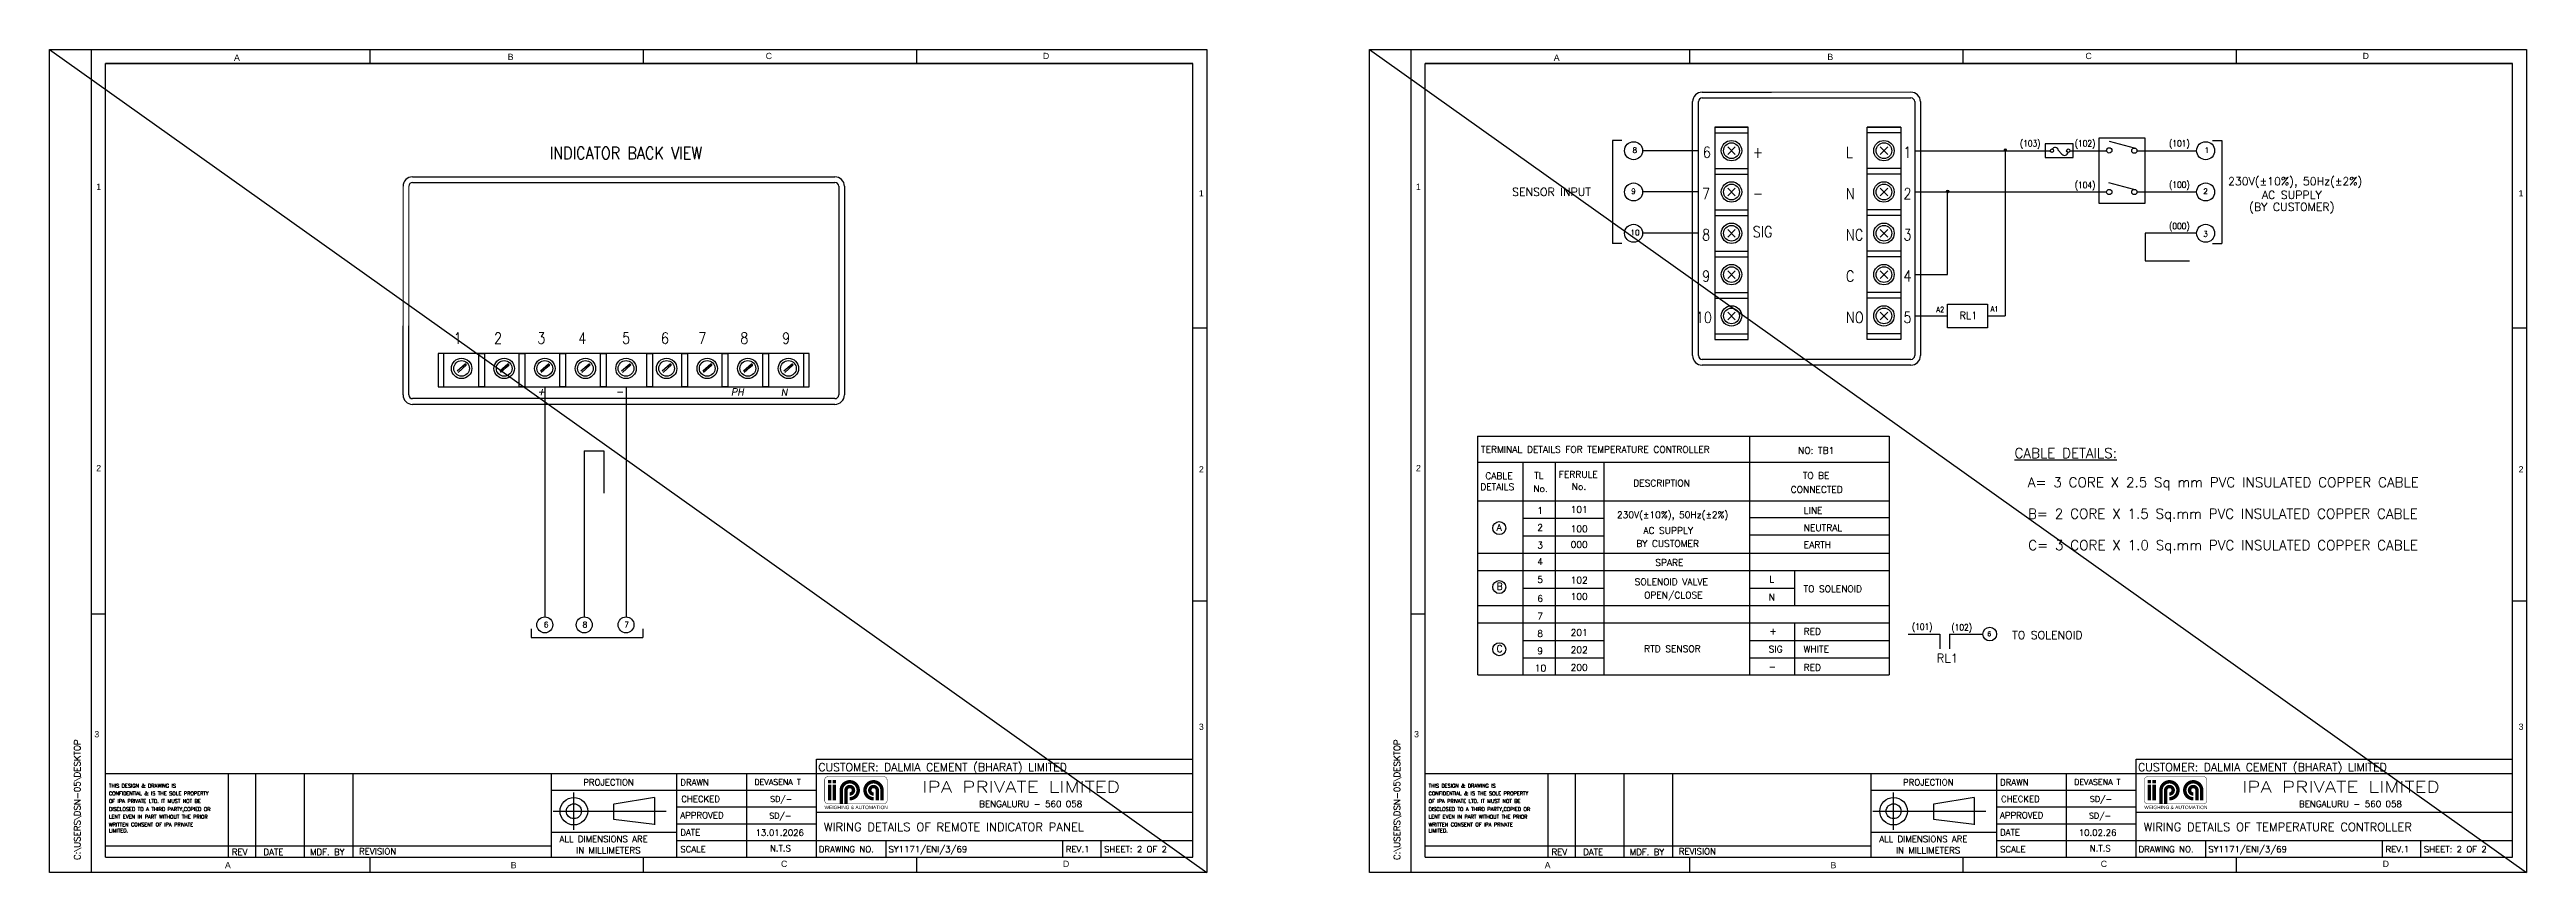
# Model space of a CAD drawing. Header units: inches. Extents: x 784 to 2184505, y 7 to 371504.
# Drawn here: x 1909433 to 2184505, y 275330 to 366831 of the extents above; entities that cross this region are included whole.
import ezdxf
from ezdxf.enums import TextEntityAlignment as Align

# ---------------------------------------------------------------- set-up
doc = ezdxf.new("R2010")
doc.units = ezdxf.units.IN
doc.header["$MEASUREMENT"] = 0
doc.layers.add('Object', color=2, linetype='Continuous', lineweight=30)
doc.layers.add('SHEET', color=10, linetype='Continuous')
doc.styles.add('R_RomanS', font='romans.shx', dxfattribs={"width": 0.85})
doc.styles.add('ROMAMC', font='romanc.shx', dxfattribs={"height": 7})
doc.styles.add('ROMANC', font='romanc.shx', dxfattribs={"height": 5})
doc.styles.add('ROMAND', font='romand', dxfattribs={"height": 3})
doc.styles.add('ROMANS', font='romans')
doc.styles.add('ROMANT', font='romant', dxfattribs={"width": 1.3, "height": 4})
doc.styles.get("Standard").update_dxf_attribs({"font": 'arial.ttf'})

msp = doc.modelspace()

# ---------------------------------------------------------------- hatches: boundary and pattern name
at = {"ltscale": 5}
for points in [[(2126466.59676, 355581.18043, 1), (2126791.879, 355581.18043, 1)], [(2120062.49559, 350988.2531, 1), (2120387.77782, 350988.2531, 1)]]:
    msp.add_hatch(color=0, dxfattribs=at).paths.add_polyline_path(points)

# ---------------------------------------------------------------- linework, layer by layer
for p, q in [((1909442.62266, 366811.21585, 12132.91572), (2037943.97735, 275329.78858, 12132.91572)), ((2056004.00719, 366811.21585, 12132.91572), (2184505.36189, 275329.78858, 12132.91572)), ((2094356.08139, 358191.74837), (2098084.21438, 358191.74837)), ((2115015.80638, 358191.74837), (2111287.67339, 358191.74837)), ((2084044.69331, 356708.67973, -12132.91572), (2083015.2864, 356708.67973, -12132.91572)), ((2083015.2864, 356708.67973, -12132.91572), (2083015.2864, 345264.68857, -12132.91572)), ((2092543.4064, 355581.18043), (2086350.77677, 355581.18043)), ((2096636.74393, 355997.77647), (2095803.55185, 355164.58439)), ((2096636.74393, 355164.58439), (2095803.55185, 355997.77647)), ((2112735.14384, 355997.77647), (2113568.33592, 355164.58439)), ((2112735.14384, 355164.58439), (2113568.33592, 355997.77647)), ((2116567.06376, 355581.18043), (2131613.17499, 355581.18043)), ((2126629.23788, 355581.18043), (2126629.23788, 337209.47111)), ((2133810.69121, 355581.18043), (2137881.86705, 355581.18043)), ((2140959.78667, 355872.86277), (2138215.7764, 356596.24293)), ((2141251.46901, 355581.18043), (2147879.04562, 355581.18043)), ((2149634.99081, 356708.67973, -12132.91572), (2150664.39772, 356708.67973, -12132.91572)), ((2150664.39772, 356708.67973, -12132.91572), (2150664.39772, 345264.68857, -12132.91572)), ((2094356.08139, 353598.82104), (2098084.21438, 353598.82104)), ((2094356.08139, 352971.13885), (2098084.21438, 352971.13885)), ((2115015.80638, 353598.82104), (2111287.67339, 353598.82104)), ((2115015.80638, 352971.13885), (2111287.67339, 352971.13885)), ((2092543.4064, 350988.2531), (2086350.77677, 350988.2531)), ((2096636.74393, 351404.84914), (2095803.55185, 350571.65706)), ((2096636.74393, 350571.65706), (2095803.55185, 351404.84914)), ((2112735.14384, 351404.84914), (2113568.33592, 350571.65706)), ((2112735.14384, 350571.65706), (2113568.33592, 351404.84914)), ((2116567.06376, 350988.2531), (2137883.69182, 350988.2531)), ((2120225.1367, 341802.39844), (2120225.1367, 350988.2531)), ((2140883.97143, 351269.91005), (2138139.96116, 351993.29021)), ((2141248.09613, 350988.2531), (2147879.04562, 350988.2531)), ((2094356.08139, 349005.89371), (2098084.21438, 349005.89371)), ((2094356.08139, 348378.21152), (2098084.21438, 348378.21152)), ((2096636.74393, 346811.92181), (2095803.55185, 345978.72973)), ((2096636.74393, 345978.72973), (2095803.55185, 346811.92181)), ((2115015.80638, 349005.89371), (2111287.67339, 349005.89371)), ((2115015.80638, 348378.21152), (2111287.67339, 348378.21152)), ((2112735.14384, 346811.92181), (2113568.33592, 345978.72973)), ((2112735.14384, 345978.72973), (2113568.33592, 346811.92181)), ((2084044.69331, 345264.68857, -12132.91572), (2083015.2864, 345264.68857, -12132.91572)), ((2092543.4064, 346395.32577), (2086350.77677, 346395.32577)), ((2094356.08139, 344412.96638), (2098084.21438, 344412.96638)), ((2115015.80638, 344412.96638), (2111287.67339, 344412.96638)), ((2147879.04562, 346395.32577, 0.08428), (2142158.20679, 346395.32577)), ((2142158.20679, 346395.32577), (2142158.20679, 343317.55309)), ((2149634.99081, 345264.68857, -12132.91572), (2150664.39772, 345264.68857, -12132.91572)), ((2094356.08139, 343785.28419), (2098084.21438, 343785.28419)), ((2096636.74393, 342218.99448), (2095803.55185, 341385.8024)), ((2096636.74393, 341385.8024), (2095803.55185, 342218.99448)), ((2115015.80638, 343785.28419), (2111287.67339, 343785.28419)), ((2112735.14384, 342218.99448), (2113568.33592, 341385.8024)), ((2112735.14384, 341385.8024), (2113568.33592, 342218.99448)), ((2116567.06376, 341802.39844), (2120225.1367, 341802.39844)), ((2142158.20679, 343317.55309), (2147070.04599, 343317.55309, 0.08428)), ((2094356.08139, 339820.03905), (2098084.21438, 339820.03905)), ((2094356.08139, 339192.35686), (2098084.21438, 339192.35686)), ((2115015.80638, 339820.03905), (2111287.67339, 339820.03905)), ((2115015.80638, 339192.35686), (2111287.67339, 339192.35686)), ((2096636.74393, 337626.06715), (2095803.55185, 336792.87507)), ((2096636.74393, 336792.87507), (2095803.55185, 337626.06715)), ((2112735.14384, 337626.06715), (2113568.33592, 336792.87507)), ((2112735.14384, 336792.87507), (2113568.33592, 337626.06715)), ((2116567.06376, 337209.47111), (2120225.1367, 337209.47111)), ((2124664.6914, 337209.47111), (2126629.23788, 337209.47111)), ((2094356.08139, 335227.11172), (2098084.21438, 335227.11172)), ((2094356.08139, 334599.42953), (2098084.21438, 334599.42953)), ((2115015.80638, 335227.11172), (2111287.67339, 335227.11172)), ((2115015.80638, 334599.42953), (2111287.67339, 334599.42953)), ((1964434.91987, 329319.76758), (1964434.91987, 303747.9584)), ((1973453.08938, 329319.76758), (1973453.08938, 303747.9584)), ((1968815.93262, 322216.70654), (1968815.93262, 303747.9584)), ((1968815.93262, 322216.70654), (1970992.268, 322216.70654)), ((1970992.268, 322216.70654), (1970992.268, 317510.70814)), ((2103249.04526, 305015.19386, 7065.37721), (2103249.04526, 308899.42909, 7065.37721)), ((2103249.04526, 297298.59951, 7065.37721), (2103249.04526, 303075.50387, 7065.37721)), ((2115841.03198, 301843.07065), (2119350.89169, 301843.07065)), ((2119350.89169, 301843.07065), (2119350.89169, 300213.49292)), ((2120437.92972, 301843.07065), (2124134.83831, 301843.07065)), ((2120437.92972, 301843.07065), (2120437.92972, 300213.49292))]:
    msp.add_line(p, q)
at = {"color": 0, "lineweight": 13}
for p, q in [((2116150.5405, 362084.56847), (2100652.92342, 362084.56847)), ((1948690.46698, 351618.75146), (1948690.46698, 336121.13438)), ((1949328.08663, 351618.75146), (1949328.08663, 336121.13438))]:
    msp.add_line(p, q, dxfattribs=at)
at = {"linetype": 'Continuous'}
for p, q in [((2068031.30931, 323842.226, 7065.37721), (2113738.78006, 323842.226, 7065.37721)), ((2068031.30931, 323842.226, 7065.37721), (2068031.30931, 297298.59951, 7065.37721)), ((2098204.2646, 323842.226, 7065.37721), (2098204.2646, 297298.59951, 7065.37721)), ((2113738.78006, 323842.226, 7065.37721), (2113738.78006, 297298.59951, 7065.37721)), ((2068031.30931, 320968.61121, 7065.37721), (2113738.78006, 320968.61121, 7065.37721)), ((2073060.13519, 320968.61121, 7065.37721), (2073060.13519, 297298.59951, 7065.37721)), ((2076652.15368, 320968.61121, 7065.37721), (2076652.15368, 297298.59951, 7065.37721)), ((2082040.18141, 320968.61121, 7065.37721), (2082040.18141, 297298.59951, 7065.37721)), ((2073060.13519, 314718.49904, 7065.37721), (2082040.18141, 314718.49904, 7065.37721)), ((2098204.2646, 314804.11253, 7065.37721), (2113738.78006, 314804.11253, 7065.37721)), ((2068031.30931, 310839.11907, 7065.37721), (2113738.78006, 310839.11907, 7065.37721)), ((2073060.13519, 312778.80906, 7065.37721), (2082040.18141, 312778.80906, 7065.37721)), ((2098204.2646, 312861.6265, 7065.37721), (2113738.78006, 312861.6265, 7065.37721)), ((2068031.30931, 308899.42909, 7065.37721), (2113738.78006, 308899.42909, 7065.37721)), ((2073061.71879, 306932.13308, 7065.37721), (2082041.76501, 306932.13308, 7065.37721)), ((2098205.84821, 306932.13308, 7065.37721), (2103249.04526, 306932.13308, 7065.37721)), ((2068031.30931, 305015.19386, 7065.37721), (2113738.78006, 305015.19386, 7065.37721)), ((2068031.30931, 303075.50387, 7065.37721), (2113738.78006, 303075.50387, 7065.37721)), ((2073060.13519, 301135.81389, 7065.37721), (2082040.18141, 301135.81389, 7065.37721)), ((2098204.2646, 301135.81389, 7065.37721), (2113738.78006, 301135.81389, 7065.37721)), ((2068032.89291, 297298.59951, 7065.37721), (2113740.36366, 297298.59951, 7065.37721)), ((2073060.13519, 299196.12391, 7065.37721), (2082040.18141, 299196.12391, 7065.37721)), ((2098204.2646, 299196.12391, 7065.37721), (2113738.78006, 299196.12391, 7065.37721))]:
    msp.add_line(p, q, dxfattribs=at)
at = {"color": 0, "ltscale": 5}
for p, q in [((1962902.46848, 302422.40731), (1962902.46848, 301470.02556)), ((1962902.46848, 301470.02556), (1975308.66064, 301470.02556)), ((1975308.66064, 302422.40731), (1975308.66064, 301470.02556))]:
    msp.add_line(p, q, dxfattribs=at)
at = {"color": 0}
for p, q in [((1967660.33821, 280061.266, 12132.91572), (1967660.33821, 284228.99422, 12132.91572)), ((1976618.34513, 283654.71194, 12132.91572), (1972141.63879, 282935.4652, 12132.91572)), ((1976618.22313, 283680.5003, 12132.91572), (1976618.22313, 280612.5477, 12132.91572)), ((2114221.72274, 280061.266, 12132.91572), (2114221.72274, 284228.99422, 12132.91572)), ((2123179.72967, 283654.71194, 12132.91572), (2118703.02333, 282935.4652, 12132.91572)), ((2123179.60766, 283680.5003, 12132.91572), (2123179.60766, 280612.5477, 12132.91572)), ((1965361.73188, 282146.524, 12132.91572), (1977915.29303, 282146.524, 12132.91572)), ((1972078.90551, 282973.88731, 12132.91572), (1972078.90551, 281275.15621, 12132.91572)), ((1972078.90551, 281275.15621, 12132.91572), (1976618.22313, 280715.2172, 12132.91572)), ((2111923.11642, 282146.524, 12132.91572), (2124476.67756, 282146.524, 12132.91572)), ((2118640.29004, 282973.88731, 12132.91572), (2118640.29004, 281275.15621, 12132.91572)), ((2118640.29004, 281275.15621, 12132.91572), (2123179.60766, 280715.2172, 12132.91572))]:
    msp.add_line(p, q, dxfattribs=at)
msp.add_lwpolyline([(2120225.1367, 338515.22249), (2124664.6914, 338515.22249), (2124664.6914, 335903.71973), (2120225.1367, 335903.71973)], close=True)
for centre in [(2070432.79433, 313617.98031, 7065.37721), (2070432.79433, 307068.33138, 7065.37721), (2070432.79433, 300154.81306, 7065.37721)]:
    msp.add_circle(centre, 722.54009)
for centre, radius in [((1967660.33821, 282146.524, 12132.91572), 1533.9763), ((2114221.72274, 282146.524, 12132.91572), 1533.9763), ((1967660.33821, 282146.524, 12132.91572), 827.36331), ((2114221.72274, 282146.524, 12132.91572), 827.36331)]:
    msp.add_circle(centre, radius, dxfattribs=at)
for centre in [(2126629.23788, 355581.18043), (2120225.1367, 350988.2531)]:
    msp.add_arc(centre, 162.64112, 0, 180, dxfattribs=at)
at = {"layer": 'SHEET', "color": 124, "linetype": 'Continuous', "true_color": 0x00a183}
for p, q in [((1914087.24993, 275329.78858, 12132.91572), (1914087.24993, 366811.21585, 12132.91572)), ((1945051.43179, 365289.619, 12132.91572), (1945051.43179, 366830.97488, 12132.91572)), ((2060648.63447, 275329.78858, 12132.91572), (2060648.63447, 366811.21585, 12132.91572)), ((2091612.81632, 365289.619, 12132.91572), (2091612.81632, 366830.97488, 12132.91572)), ((1915635.45903, 365289.619, 12132.91572), (2036395.76826, 365289.619, 12132.91572)), ((1915635.45903, 365289.619, 12132.91572), (2036395.76826, 365289.619, 12132.91572)), ((1915635.45903, 365289.619, 12132.91572), (2036395.76826, 365289.619, 12132.91572)), ((2036395.76826, 365289.619, 12132.91572), (1915635.45903, 365289.619, 12132.91572)), ((1915635.45903, 277041.70071, 12132.91572), (1915635.45903, 365289.619, 12132.91572)), ((2036395.76826, 277041.70071, 12132.91572), (2036395.76826, 365289.619, 12132.91572)), ((2062196.84356, 365289.619, 12132.91572), (2182957.1528, 365289.619, 12132.91572)), ((2062196.84356, 365289.619, 12132.91572), (2182957.1528, 365289.619, 12132.91572)), ((2062196.84356, 365289.619, 12132.91572), (2182957.1528, 365289.619, 12132.91572)), ((2182957.1528, 365289.619, 12132.91572), (2062196.84356, 365289.619, 12132.91572)), ((2062196.84356, 277041.70071, 12132.91572), (2062196.84356, 365289.619, 12132.91572)), ((2182957.1528, 277041.70071, 12132.91572), (2182957.1528, 365289.619, 12132.91572)), ((2037934.19664, 305502.13656, 12132.91572), (2036395.76826, 305502.38199, 12132.91572)), ((2184495.58117, 305502.13656, 12132.91572), (2182957.1528, 305502.38199, 12132.91572)), ((1915635.45903, 286330.95527, 12132.91572), (2036395.76826, 286330.95527, 12132.91572)), ((1915635.45903, 286330.95527, 12132.91572), (2036395.76826, 286330.95527, 12132.91572)), ((1929255.04182, 286330.95527, 12132.91572), (1929255.04182, 277041.70071, 12132.91572)), ((1932326.63071, 277029.62401, 12132.91572), (1932326.63071, 286318.87857, 12132.91572)), ((1937732.7658, 277041.70071, 12132.91572), (1937732.7658, 286330.95527, 12132.91572)), ((1943138.9009, 277041.70071, 12132.91572), (1943138.9009, 286330.95527, 12132.91572)), ((1965178.14999, 277041.70071, 12132.91572), (1965178.14999, 286330.95527, 12132.91572)), ((1979112.03183, 277041.70071, 12132.91572), (1979112.03183, 286330.95527, 12132.91572)), ((1986853.07729, 277041.70071, 12132.91572), (1986853.07729, 286330.95527, 12132.91572)), ((1994594.12276, 286330.95527, 12132.91572), (1994594.12276, 287947.89741, 12132.91572)), ((1994594.12276, 287947.89741, 12132.91572), (2036395.76826, 287947.89741, 12132.91572)), ((1994594.12276, 277041.70071, 12132.91572), (1994594.12276, 286330.95527, 12132.91572)), ((2062196.84356, 286330.95527, 12132.91572), (2182957.1528, 286330.95527, 12132.91572)), ((2062196.84356, 286330.95527, 12132.91572), (2182957.1528, 286330.95527, 12132.91572)), ((2075816.42635, 286330.95527, 12132.91572), (2075816.42635, 277041.70071, 12132.91572)), ((2078888.01524, 277029.62401, 12132.91572), (2078888.01524, 286318.87857, 12132.91572)), ((2084294.15034, 277041.70071, 12132.91572), (2084294.15034, 286330.95527, 12132.91572)), ((2089700.28543, 277041.70071, 12132.91572), (2089700.28543, 286330.95527, 12132.91572)), ((2111739.53453, 277041.70071, 12132.91572), (2111739.53453, 286330.95527, 12132.91572)), ((2125673.41636, 277041.70071, 12132.91572), (2125673.41636, 286330.95527, 12132.91572)), ((2133414.46183, 277041.70071, 12132.91572), (2133414.46183, 286330.95527, 12132.91572)), ((2141155.50729, 286330.95527, 12132.91572), (2141155.50729, 287947.89741, 12132.91572)), ((2141155.50729, 287947.89741, 12132.91572), (2182957.1528, 287947.89741, 12132.91572)), ((2141155.50729, 277041.70071, 12132.91572), (2141155.50729, 286330.95527, 12132.91572)), ((1965178.14999, 284473.10436, 12132.91572), (1994594.12276, 284473.10436, 12132.91572)), ((2111739.53453, 284473.10436, 12132.91572), (2141155.50729, 284473.10436, 12132.91572)), ((1979112.03183, 282615.25345, 12132.91572), (1994594.12276, 282615.25345, 12132.91572)), ((1979112.03183, 280757.40254, 12132.91572), (1994594.12276, 280757.40254, 12132.91572)), ((1994594.12276, 282022.24211, 12132.91572), (2036395.76826, 282022.24211, 12132.91572)), ((2125673.41636, 282615.25345, 12132.91572), (2141155.50729, 282615.25345, 12132.91572)), ((2125673.41636, 280757.40254, 12132.91572), (2141155.50729, 280757.40254, 12132.91572)), ((2141155.50729, 282022.24211, 12132.91572), (2182957.1528, 282022.24211, 12132.91572)), ((1915635.45903, 278280.26799, 12132.91572), (1965178.14999, 278280.26799, 12132.91572)), ((1965178.14999, 279828.47708, 12132.91572), (1979112.03183, 279828.47708, 12132.91572)), ((1979112.03183, 278899.55162, 12132.91572), (2036395.76826, 278899.55162, 12132.91572)), ((2002335.16822, 277041.70071, 12132.91572), (2002335.16822, 278899.55162, 12132.91572)), ((2021963.69556, 277041.70071, 12132.91572), (2021963.69556, 278899.55162, 12132.91572)), ((2026213.53328, 277041.70071, 12132.91572), (2026213.53328, 278899.55162, 12132.91572)), ((2062196.84356, 278280.26799, 12132.91572), (2111739.53453, 278280.26799, 12132.91572)), ((2111739.53453, 279828.47708, 12132.91572), (2125673.41636, 279828.47708, 12132.91572)), ((2125673.41636, 278899.55162, 12132.91572), (2182957.1528, 278899.55162, 12132.91572)), ((2148896.55276, 277041.70071, 12132.91572), (2148896.55276, 278899.55162, 12132.91572)), ((2168525.08009, 277041.70071, 12132.91572), (2168525.08009, 278899.55162, 12132.91572)), ((2172774.91781, 277041.70071, 12132.91572), (2172774.91781, 278899.55162, 12132.91572)), ((1915635.45903, 277041.70071, 12132.91572), (2036395.76826, 277041.70071, 12132.91572)), ((1975396.33001, 275329.78858, 12132.91572), (1975396.33001, 277041.70071, 12132.91572)), ((2005741.22822, 275329.78858, 12132.91572), (2005741.22822, 277041.70071, 12132.91572)), ((2062196.84356, 277041.70071, 12132.91572), (2182957.1528, 277041.70071, 12132.91572)), ((2121957.71454, 275329.78858, 12132.91572), (2121957.71454, 277041.70071, 12132.91572)), ((2152302.61276, 275329.78858, 12132.91572), (2152302.61276, 277041.70071, 12132.91572))]:
    msp.add_line(p, q, dxfattribs=at)
at = {"layer": 'SHEET', "color": 0, "linetype": 'Continuous'}
for p, q in [((1975396.33001, 365289.619, 12132.91572), (1975396.33001, 366830.97488, 12132.91572)), ((2005741.22822, 365289.619, 12132.91572), (2005741.22822, 366830.97488, 12132.91572)), ((2121957.71454, 365289.619, 12132.91572), (2121957.71454, 366830.97488, 12132.91572)), ((2152302.61276, 365289.619, 12132.91572), (2152302.61276, 366830.97488, 12132.91572)), ((2037939.0376, 335847.03439, 12132.91572), (2036395.76826, 335847.28059, 12132.91572)), ((2184500.42213, 335847.03439, 12132.91572), (2182957.1528, 335847.28059, 12132.91572)), ((2068031.30931, 316658.18902, 7065.37721), (2113738.78006, 316658.18902, 7065.37721)), ((1909442.62266, 304060.9506, 12132.91572), (1909432.84194, 304060.95216, 12132.91572)), ((1915635.45903, 304059.96265, 12132.91572), (1914087.24993, 304060.20964, 12132.91572)), ((2056004.00719, 304060.9506, 12132.91572), (2055994.22647, 304060.95216, 12132.91572)), ((2062196.84356, 304059.96265, 12132.91572), (2060648.63447, 304060.20964, 12132.91572)), ((1945051.43179, 275329.78858, 12132.91572), (1945051.43179, 277041.70071, 12132.91572)), ((2091612.81632, 275329.78858, 12132.91572), (2091612.81632, 277041.70071, 12132.91572))]:
    msp.add_line(p, q, dxfattribs=at)
at = {"layer": 'SHEET', "color": 7}
for p, q in [((2091905.78674, 332791.69621), (2091905.78674, 361030.42555)), ((2092543.4064, 332791.69621), (2092543.4064, 361030.42555)), ((2092959.92966, 362084.56847), (2100652.92342, 362084.56847)), ((2092959.92966, 361446.94881), (2116150.5405, 361446.94881)), ((2116567.06376, 361030.42555), (2116567.06376, 332791.69621)), ((2117204.68341, 361030.42555), (2117204.68341, 332791.69621)), ((2094356.08139, 357564.06618), (2094356.08139, 334599.42953)), ((2096864.64444, 354991.65995), (2096869.40452, 354986.21987)), ((2112507.24333, 354991.65995), (2112502.48325, 354986.21987)), ((2115015.80638, 357564.06618), (2115015.80638, 334599.42953)), ((1949744.60989, 352672.89438), (1996653.96961, 352672.89438)), ((1949744.60989, 352035.27472), (1996653.96961, 352035.27472)), ((1997070.49287, 351618.75146), (1997070.49287, 332381.24607)), ((1997708.11252, 351618.75146), (1997708.11252, 332381.24607)), ((2096864.64444, 350398.73262), (2096869.40452, 350393.29254)), ((2112507.24333, 350398.73262), (2112502.48325, 350393.29254)), ((2096864.64444, 345805.80529), (2096869.40452, 345800.36521)), ((2112507.24333, 345805.80529), (2112502.48325, 345800.36521)), ((2096864.64444, 341212.87796), (2096869.40452, 341207.43788)), ((2112507.24333, 341212.87796), (2112502.48325, 341207.43788)), ((1948690.46698, 328428.14062), (1948690.46698, 336121.13438)), ((1949328.08663, 328428.14062), (1949328.08663, 336121.13438)), ((1997070.49287, 336121.13438), (1997070.49287, 328428.14062)), ((1997708.11252, 336121.13438), (1997708.11252, 328428.14062)), ((2096864.64444, 336619.95063), (2096869.40452, 336614.51055)), ((2112507.24333, 336619.95063), (2112502.48325, 336614.51055)), ((1955783.37549, 332017.59592), (1955788.81557, 332022.356)), ((1960515.35559, 332017.59592), (1960520.79568, 332022.356)), ((1965024.44035, 332017.59592), (1965029.88043, 332022.356)), ((1969533.5251, 332017.59592), (1969538.96518, 332022.356)), ((1974042.60985, 332017.59592), (1974048.04994, 332022.356)), ((1978551.69461, 332017.59592), (1978557.13469, 332022.356)), ((1983060.77936, 332017.59592), (1983066.21944, 332022.356)), ((1987569.86411, 332017.59592), (1987575.3042, 332022.356)), ((1992078.94887, 332017.59592), (1992084.38895, 332022.356)), ((2100652.92342, 332375.17295), (2092959.92966, 332375.17295)), ((2100652.92342, 331737.55329), (2092959.92966, 331737.55329)), ((2116150.5405, 332375.17295), (2096913.0351, 332375.17295)), ((2116150.5405, 331737.55329), (2096913.0351, 331737.55329)), ((1996653.96961, 328011.61737), (1949744.60989, 328011.61737)), ((1996653.96961, 327373.99771), (1949744.60989, 327373.99771)), ((1953210.96927, 329319.76758), (1993165.04986, 329319.76758))]:
    msp.add_line(p, q, dxfattribs=at)
at = {"layer": 'SHEET', "color": 0}
for p, q in [((2134168.43651, 356334.41992), (2131047.72258, 356334.41992)), ((2131047.72258, 356334.41992), (2131047.72258, 354827.94094)), ((2132515.09264, 355632.96622), (2132919.1497, 355196.06259)), ((2134168.43651, 354827.94094), (2134168.43651, 356334.41992)), ((2142158.20679, 356977.06765), (2137007.20509, 356977.06765)), ((2137007.20509, 356977.06765), (2137007.20509, 349760.55962)), ((2142158.20679, 349760.55962), (2142158.20679, 356977.06765)), ((2131047.72258, 354827.94094), (2134168.43651, 354827.94094)), ((2137007.20509, 349760.55962), (2142158.20679, 349760.55962))]:
    msp.add_line(p, q, dxfattribs=at)
at = {"layer": 'SHEET', "color": 124, "linetype": 'Continuous', "true_color": 0x00a183, "elevation": 12132.91572}
for points in [[(2037943.97735, 275329.78858), (1909442.62266, 275329.78858), (1909442.62266, 366811.21585), (2037943.97735, 366811.21585)], [(2184505.36189, 275329.78858), (2056004.00719, 275329.78858), (2056004.00719, 366811.21585), (2184505.36189, 366811.21585)]]:
    msp.add_lwpolyline(points, close=True, dxfattribs=at)
at = {"layer": 'SHEET', "color": 7}
for points in [[(2098084.21438, 334599.42953), (2098084.21438, 357564.06618), (2098084.21438, 358191.74837), (2094356.08139, 358191.74837), (2094356.08139, 357564.06618), (2098084.21438, 357564.06618)], [(2111287.67339, 334599.42953), (2111287.67339, 357564.06618), (2111287.67339, 358191.74837), (2115015.80638, 358191.74837), (2115015.80638, 357564.06618), (2111287.67339, 357564.06618)], [(1993165.04986, 333047.90057), (1993165.04986, 329319.76758), (1993792.73205, 329319.76758), (1993792.73205, 333047.90057), (1953210.96927, 333047.90057), (1952583.28708, 333047.90057), (1952583.28708, 329319.76758), (1953210.96927, 329319.76758), (1953210.96927, 333047.90057)], [(1955193.85501, 331501.76466), (1955602.87127, 331859.65447), (1954701.06032, 331070.5686)], [(1955318.61083, 331392.60314), (1955700.11796, 331726.42243), (1954798.30701, 330937.33656)], [(1959925.83512, 331501.76466), (1960334.85138, 331859.65447), (1959433.04043, 331070.5686)], [(1960050.59094, 331392.60314), (1960432.09807, 331726.42243), (1959530.28712, 330937.33656)], [(1964434.91987, 331501.76466), (1964843.93613, 331859.65447), (1963942.12518, 331070.5686)], [(1964559.67569, 331392.60314), (1964941.18282, 331726.42243), (1964039.37187, 330937.33656)], [(1968944.00462, 331501.76466), (1969353.02088, 331859.65447), (1968451.20993, 331070.5686)], [(1969068.76044, 331392.60314), (1969450.26757, 331726.42243), (1968548.45662, 330937.33656)], [(1973453.08938, 331501.76466), (1973862.10564, 331859.65447), (1972960.29469, 331070.5686)], [(1973577.8452, 331392.60314), (1973959.35233, 331726.42243), (1973057.54138, 330937.33656)], [(1977962.17413, 331501.76466), (1978371.19039, 331859.65447), (1977469.37944, 331070.5686)], [(1978086.92995, 331392.60314), (1978468.43708, 331726.42243), (1977566.62613, 330937.33656)], [(1982471.25888, 331501.76466), (1982880.27515, 331859.65447), (1981978.46419, 331070.5686)], [(1982596.0147, 331392.60314), (1982977.52183, 331726.42243), (1982075.71088, 330937.33656)], [(1986980.34364, 331501.76466), (1987389.3599, 331859.65447), (1986487.54895, 331070.5686)], [(1987105.09946, 331392.60314), (1987486.60659, 331726.42243), (1986584.79564, 330937.33656)], [(1991489.42839, 331501.76466), (1991898.44465, 331859.65447), (1990996.6337, 331070.5686)], [(1991614.18421, 331392.60314), (1991995.69134, 331726.42243), (1991093.88039, 330937.33656)]]:
    msp.add_lwpolyline(points, dxfattribs=at)
for points in [[(1957092.37183, 333047.90057), (1957720.05402, 333047.90057), (1957720.05402, 329319.76758), (1957092.37183, 329319.76758)], [(1961601.45658, 333047.90057), (1962229.13878, 333047.90057), (1962229.13878, 329319.76758), (1961601.45658, 329319.76758)], [(1966110.54134, 333047.90057), (1966738.22353, 333047.90057), (1966738.22353, 329319.76758), (1966110.54134, 329319.76758)], [(1970619.62609, 333047.90057), (1971247.30828, 333047.90057), (1971247.30828, 329319.76758), (1970619.62609, 329319.76758)], [(1975756.39304, 333047.90057), (1976384.07523, 333047.90057), (1976384.07523, 329319.76758), (1975756.39304, 329319.76758)], [(1979637.7956, 333047.90057), (1980265.47779, 333047.90057), (1980265.47779, 329319.76758), (1979637.7956, 329319.76758)], [(1984146.88035, 333047.90057), (1984774.56254, 333047.90057), (1984774.56254, 329319.76758), (1984146.88035, 329319.76758)], [(1988655.9651, 333047.90057), (1989283.6473, 333047.90057), (1989283.6473, 329319.76758), (1988655.9651, 329319.76758)]]:
    msp.add_lwpolyline(points, close=True, dxfattribs=at)
at = {"layer": 'SHEET', "color": 4, "linetype": 'Continuous', "const_width": 45.25582}
for points in [[(2002067.63841, 285995.31666), (1995889.01246, 285995.31666, 0.4142135624), (1995511.88065, 285618.18484), (1995511.88065, 283343.84328, 0.4142135624), (1995889.01246, 282966.71147), (2002067.63841, 282966.71147, 0.4142135624), (2002444.77023, 283343.84328), (2002444.77023, 285618.18484, 0.4142135624)], [(2148629.02295, 285995.31666), (2142450.397, 285995.31666, 0.4142135624), (2142073.26518, 285618.18484), (2142073.26518, 283343.84328, 0.4142135624), (2142450.397, 282966.71147), (2148629.02295, 282966.71147, 0.4142135624), (2149006.15477, 283343.84328), (2149006.15477, 285618.18484, 0.4142135624)]]:
    msp.add_lwpolyline(points, format="xyb", close=True, dxfattribs=at)
at = {"layer": 'SHEET', "color": 4, "linetype": 'Continuous', "const_width": 377.13182}
for points in [[(1996073.92699, 285229.35201), (1996073.92699, 285606.48383)], [(1996073.92699, 283343.69293), (1996073.92699, 285078.49929)], [(1996601.91154, 285229.35201), (1996601.91154, 285606.48383)], [(1996601.91154, 283343.69293), (1996601.91154, 285078.49929)], [(1997356.17517, 282966.56111), (1997356.17517, 284475.08838)], [(2142635.31153, 285229.35201), (2142635.31153, 285606.48383)], [(2142635.31153, 283343.69293), (2142635.31153, 285078.49929)], [(2143163.29607, 285229.35201), (2143163.29607, 285606.48383)], [(2143163.29607, 283343.69293), (2143163.29607, 285078.49929)], [(2143917.55971, 282966.56111), (2143917.55971, 284475.08838)]]:
    msp.add_lwpolyline(points, dxfattribs=at)
for points in [[(1997356.17517, 284475.08838, -2.4142135624), (1998299.00472, 283532.25884, 0.048516246)], [(1997884.15972, 282966.56111), (1997884.15972, 284475.08838, -2.4142135624), (1998299.00472, 284060.24338, 1.7118172848)], [(2001881.75698, 283343.69293), (2001881.75698, 284475.08838, 2.4142135624), (2000938.92744, 283532.25884, 0.362037375)], [(2001353.77244, 283343.69293), (2001353.77244, 284475.08838, 2.4142135624), (2000938.92744, 284060.24338, 0.3121925891)], [(2143917.55971, 284475.08838, -2.4142135624), (2144860.38925, 283532.25884, 0.048516246)], [(2144445.54425, 282966.56111), (2144445.54425, 284475.08838, -2.4142135624), (2144860.38925, 284060.24338, 1.7118172848)], [(2148443.14152, 283343.69293), (2148443.14152, 284475.08838, 2.4142135624), (2147500.31197, 283532.25884, 0.362037375)], [(2147915.15697, 283343.69293), (2147915.15697, 284475.08838, 2.4142135624), (2147500.31197, 284060.24338, 0.3121925891)]]:
    msp.add_lwpolyline(points, format="xyb", dxfattribs=at)
at = {"layer": 'SHEET', "color": 0}
for centre, radius in [((2085350.77677, 355581.18043), 1000), ((2131800.15084, 355581.18043), 186.97586), ((2133623.71535, 355581.18043), 186.97586), ((2138172.00128, 355611.19235), 291.68234), ((2140959.78667, 355581.18043), 291.68234), ((2148879.04562, 355581.18043), 1000), ((2085350.77677, 350988.2531), 1000), ((2138172.00128, 350988.2531), 291.68234), ((2140959.78667, 350988.2531), 291.68234), ((2148879.04562, 350988.2531), 1000), ((2085350.77677, 346395.32577), 1000), ((2148879.04562, 346395.32577), 1000), ((1964434.91987, 302862.19284), 885.76556), ((1968815.93262, 302862.19284), 885.76556), ((1973453.08938, 302862.19284), 885.76556), ((2124900.27667, 301843.07065), 765.43836)]:
    msp.add_circle(centre, radius, dxfattribs=at)
at = {"layer": 'SHEET', "color": 7}
for centre, radius in [((2096220.14789, 355581.18043), 1133.75419), ((2096220.14789, 355581.18043), 873.44731), ((2113151.73988, 355581.18043), 1133.75419), ((2113151.73988, 355581.18043), 873.44731), ((2096220.14789, 350988.2531), 1133.75419), ((2113151.73988, 350988.2531), 1133.75419), ((2096220.14789, 350988.2531), 873.44731), ((2113151.73988, 350988.2531), 873.44731), ((2096220.14789, 346395.32577), 1133.75419), ((2096220.14789, 346395.32577), 873.44731), ((2113151.73988, 346395.32577), 1133.75419), ((2113151.73988, 346395.32577), 873.44731), ((2096220.14789, 341802.39844), 1133.75419), ((2096220.14789, 341802.39844), 873.44731), ((2113151.73988, 341802.39844), 1133.75419), ((2113151.73988, 341802.39844), 873.44731), ((2096220.14789, 337209.47111), 1133.75419), ((2113151.73988, 337209.47111), 1133.75419), ((2096220.14789, 337209.47111), 873.44731), ((2113151.73988, 337209.47111), 873.44731), ((1955193.85501, 331373.09937), 1133.75419), ((1955193.85501, 331373.09937), 873.44731), ((1959925.83512, 331373.09937), 1133.75419), ((1959925.83512, 331373.09937), 873.44731), ((1964434.91987, 331373.09937), 1133.75419), ((1964434.91987, 331373.09937), 873.44731), ((1968944.00462, 331373.09937), 1133.75419), ((1968944.00462, 331373.09937), 873.44731), ((1973453.08938, 331373.09937), 1133.75419), ((1973453.08938, 331373.09937), 873.44731), ((1977962.17413, 331373.09937), 1133.75419), ((1977962.17413, 331373.09937), 873.44731), ((1982471.25888, 331373.09937), 1133.75419), ((1982471.25888, 331373.09937), 873.44731), ((1986980.34364, 331373.09937), 1133.75419), ((1986980.34364, 331373.09937), 873.44731), ((1991489.42839, 331373.09937), 1133.75419), ((1991489.42839, 331373.09937), 873.44731)]:
    msp.add_circle(centre, radius, dxfattribs=at)
for centre, radius, start, end in [((2092959.92966, 361030.42555), 1054.14291, 90, 180), ((2092959.92966, 361030.42555), 416.52326, 90, 180), ((2116150.5405, 361030.42555), 1054.14291, 0, 90), ((2116150.5405, 361030.42555), 416.52326, 0, 90), ((1949744.60989, 351618.75146), 1054.14291, 90, 180), ((1996653.96961, 351618.75146), 1054.14291, 0, 90), ((1949744.60989, 351618.75146), 416.52326, 90, 180), ((1996653.96961, 351618.75146), 416.52326, 0, 90), ((1955623.0219, 331772.25608), 89.69129, 329.2684926348, 102.9832664108), ((1960355.002, 331772.25608), 89.69129, 329.2684926348, 102.9832664108), ((1964864.08676, 331772.25608), 89.69129, 329.2684926348, 102.9832664108), ((1969373.17151, 331772.25608), 89.69129, 329.2684926348, 102.9832664108), ((1973882.25626, 331772.25608), 89.69129, 329.2684926348, 102.9832664108), ((1978391.34102, 331772.25608), 89.69129, 329.2684926348, 102.9832664108), ((1982900.42577, 331772.25608), 89.69129, 329.2684926348, 102.9832664108), ((1987409.51052, 331772.25608), 89.69129, 329.2684926348, 102.9832664108), ((1991918.59528, 331772.25608), 89.69129, 329.2684926348, 102.9832664108), ((2092959.92966, 332791.69621), 1054.14291, 180, 270), ((2092959.92966, 332791.69621), 416.52326, 180, 270), ((2116150.5405, 332791.69621), 1054.14291, 270, 0), ((2116150.5405, 332791.69621), 416.52326, 270, 0), ((1949744.60989, 328428.14062), 1054.14291, 180, 270), ((1949744.60989, 328428.14062), 416.52326, 180, 270), ((1996653.96961, 328428.14062), 1054.14291, 270, 0), ((1996653.96961, 328428.14062), 416.52326, 270, 0)]:
    msp.add_arc(centre, radius, start, end, dxfattribs=at)
at = {"layer": 'SHEET', "color": 0}
for centre, radius, start, end in [((2132163.17696, 355575.22906), 358.48497, 8.8312493048, 153.7487548925), ((2133215.80759, 355430.65925), 378.20827, 218.3368994275, 355.0021798749)]:
    msp.add_arc(centre, radius, start, end, dxfattribs=at)

# ---------------------------------------------------------------- texts
at = {"color": 0, "linetype": 'Continuous', "style": 'ROMANC'}
for s, height, p in [('8', 600, (2085221.98778, 355341.42863, -148367.89201)), ('1', 600, (2148750.25663, 355341.42863, -148367.89201)), ('9', 600, (2085079.8513, 350766.26836, -148367.89201)), ('2', 600, (2148608.12015, 350766.26836, -148367.89201)), ('10', 600, (2084993.85276, 346173.34103, -148367.89201)), ('6', 498.21284, (2124629.3512, 301621.08591, -148367.89201))]:
    msp.add_text(s, height=height, dxfattribs=at).set_placement(p)
at = {"color": 0, "style": 'R_RomanS', "width": 0.85}
for s, height, p in [('(103)', 711.756559, (2128250.97486, 356031.49808, 930.68567)), ('(102)', 711.756559, (2134345.78706, 356031.49808, 930.68567)), ('(101)', 711.756559, (2144818.40279, 356031.49808, 930.68567)), ('(104)', 711.756559, (2134345.78706, 351408.55883, 930.68567)), ('(100)', 711.756559, (2144818.40279, 351438.57075, 930.68567)), ('(000)', 711.756559, (2144818.40279, 346845.64342, 930.68567)), ('A2', 593.130466, (2118979.18711, 337631.50109, -11357.34433)), ('A1', 593.130466, (2125004.35924, 337683.73114, -11357.34433)), ('(101)', 711.756559, (2116258.24595, 302293.3883, 930.68567)), ('(102)', 711.756559, (2120645.57059, 302230.71223, 930.68567))]:
    msp.add_text(s, height=height, dxfattribs=at).set_placement(p)
at = {"color": 0}
for s, height, style, p in [('CUSTOMER: DALMIA CEMENT (BHARAT) LIMITED', 891.4686096, 'ROMAND', (1994806.53305, 286595.20579, 9781.55083)), ('CUSTOMER: DALMIA CEMENT (BHARAT) LIMITED', 891.4686096, 'ROMAND', (2141367.91758, 286595.20579, 9781.55083)), ('THIS DESIGN & DRAWING IS', 403.693172, 'ROMANC', (1916025.91317, 284772.95699, 12132.91572)), ('CONFIDENTIAL & IS THE SOLE PROPERTY', 403.693172, 'ROMANC', (1916025.91317, 283924.16622, 12132.91572)), ('OF IPA PRIVATE LTD. IT MUST NOT BE ', 403.693172, 'ROMANC', (1916025.91317, 283065.02434, 12132.91572)), ('PROJECTION', 696.694092, 'ROMAND', (1968705.99138, 285005.53217, 12132.91572)), ('DRAWN', 696.694092, 'ROMAND', (1979484.07559, 285005.53217, 12132.91572)), ('CHECKED', 696.694092, 'ROMAND', (1979589.19715, 283156.55937, 12132.91572)), ('DEVASENA T', 643.056664, 'ROMAND', (1987711.80463, 285064.74342, 12132.91572)), ('SD/-', 643.056664, 'ROMAND', (1989463.25917, 283177.99599, 12132.91572)), ('THIS DESIGN & DRAWING IS', 403.693172, 'ROMANC', (2062587.2977, 284772.95699, 12132.91572)), ('CONFIDENTIAL & IS THE SOLE PROPERTY', 403.693172, 'ROMANC', (2062587.2977, 283924.16622, 12132.91572)), ('OF IPA PRIVATE LTD. IT MUST NOT BE ', 403.693172, 'ROMANC', (2062587.2977, 283065.02434, 12132.91572)), ('PROJECTION', 696.694092, 'ROMAND', (2115267.37592, 285005.53217, 12132.91572)), ('DRAWN', 696.694092, 'ROMAND', (2126045.46012, 285005.53217, 12132.91572)), ('CHECKED', 696.694092, 'ROMAND', (2126150.58168, 283156.55937, 12132.91572)), ('DEVASENA T', 643.056664, 'ROMAND', (2134273.18916, 285064.74342, 12132.91572)), ('SD/-', 643.056664, 'ROMAND', (2136024.6437, 283177.99599, 12132.91572)), ('WRITTEN CONSENT OF IPA PRIVATE ', 403.693172, 'ROMANC', (1916025.91317, 280456.54538, 12132.91572)), ('DISCLOSED TO A THIRD PARTY,COPIED OR', 403.693172, 'ROMANC', (1916025.91317, 282174.82914, 12132.91572)), ('LENT EVEN IN PART WITHOUT THE PRIOR ', 403.693172, 'ROMANC', (1916025.91317, 281326.03837, 12132.91572)), ('APPROVED', 696.694092, 'ROMAND', (1979484.07559, 281350.66203, 12132.91572)), ('SD/-', 643.056664, 'ROMAND', (1989364.59013, 281325.30902, 12132.91572)), ('WIRING DETAILS OF REMOTE INDICATOR PANEL', 938.3880101, 'ROMAND', (1995430.03851, 279930.52518, 12015.34748)), ('WRITTEN CONSENT OF IPA PRIVATE ', 403.693172, 'ROMANC', (2062587.2977, 280456.54538, 12132.91572)), ('DISCLOSED TO A THIRD PARTY,COPIED OR', 403.693172, 'ROMANC', (2062587.2977, 282174.82914, 12132.91572)), ('LENT EVEN IN PART WITHOUT THE PRIOR ', 403.693172, 'ROMANC', (2062587.2977, 281326.03837, 12132.91572)), ('APPROVED', 696.694092, 'ROMAND', (2126045.46012, 281350.66203, 12132.91572)), ('SD/-', 643.056664, 'ROMAND', (2135925.97467, 281325.30902, 12132.91572)), ('WIRING DETAILS OF TEMPERATURE CONTROLLER', 938.3880101, 'ROMAND', (2141991.42304, 279930.52518, 12015.34748)), ('LIMITED.', 403.693172, 'ROMANC', (1916025.91317, 279786.01244, 12132.91572)), ('REV', 696.694092, 'ROMAND', (1929678.05546, 277251.79575, 12132.91572)), ('DATE', 696.694092, 'ROMAND', (1933193.23147, 277251.79575, 12132.91572)), ('MDF. BY', 696.694092, 'ROMAND', (1938359.87776, 277251.79575, 12132.91572)), ('REVISION', 696.694092, 'ROMAND', (1943812.7404, 277327.99135, 12132.91572)), ('ALL DIMENSIONS ARE ', 696.6940917, 'ROMAND', (1966071.84549, 278702.36594, 12132.91572)), ('IN MILLIMETERS', 696.6940917, 'ROMAND', (1967923.35041, 277453.44136, 12132.91572)), ('SCALE', 696.694092, 'ROMAND', (1979484.07559, 277574.88392, 12132.91572)), ('DATE', 696.694092, 'ROMAND', (1979484.07559, 279436.41849, 12132.91572)), ('13.01.2026', 697.03662, 'ROMAND', (1987836.25468, 279411.83208, 12132.91572)), ('N.T.S', 696.694092, 'ROMAND', (1989441.87055, 277673.24611, 12132.91572)), ('DRAWING NO.', 696.6940917, 'ROMAND', (1994859.61645, 277574.12852, 12132.91572)), ('SY1171/ENI/3/69', 696.6940917, 'ROMAND', (2002600.66191, 277574.12852, 12132.91572)), ('REV.1', 696.694092, 'ROMAND', (2022292.3903, 277574.12852, 12132.91572)), ('SHEET: 2 OF 2', 696.6940917, 'ROMAND', (2026542.22802, 277574.12852, 12132.91572)), ('LIMITED.', 403.693172, 'ROMANC', (2062587.2977, 279786.01244, 12132.91572)), ('REV', 696.694092, 'ROMAND', (2076239.43999, 277251.79575, 12132.91572)), ('DATE', 696.694092, 'ROMAND', (2079754.616, 277251.79575, 12132.91572)), ('MDF. BY', 696.694092, 'ROMAND', (2084921.26229, 277251.79575, 12132.91572)), ('REVISION', 696.694092, 'ROMAND', (2090374.12493, 277327.99135, 12132.91572)), ('ALL DIMENSIONS ARE ', 696.6940917, 'ROMAND', (2112633.23003, 278702.36594, 12132.91572)), ('IN MILLIMETERS', 696.6940917, 'ROMAND', (2114484.73495, 277453.44136, 12132.91572)), ('SCALE', 696.694092, 'ROMAND', (2126045.46012, 277574.88392, 12132.91572)), ('DATE', 696.694092, 'ROMAND', (2126045.46012, 279436.41849, 12132.91572)), ('10.02.26', 697.03662, 'ROMAND', (2134788.66304, 279411.83208, 12132.91572)), ('N.T.S', 696.694092, 'ROMAND', (2136003.25508, 277673.24611, 12132.91572)), ('DRAWING NO.', 696.6940917, 'ROMAND', (2141421.00098, 277574.12852, 12132.91572)), ('SY1171/ENI/3/69', 696.6940917, 'ROMAND', (2149162.04645, 277574.12852, 12132.91572)), ('REV.1', 696.694092, 'ROMAND', (2168853.77484, 277574.12852, 12132.91572)), ('SHEET: 2 OF 2', 696.6940917, 'ROMAND', (2173103.61256, 277574.12852, 12132.91572))]:
    msp.add_text(s, height=height, dxfattribs=dict(at, style=style)).set_placement(p)
at = {"color": 4, "style": 'ROMANT', "width": 1.3}
for p in [(2006375.53765, 284213.80357, 424861.84625), (2152936.92218, 284213.80357, 424861.84625)]:
    msp.add_text('IPA PRIVATE LIMITED', height=1258.2536029, dxfattribs=at).set_placement(p)
at = {"color": 4, "style": 'ROMAND'}
for p in [(2012679.86063, 282605.9651, 424861.84625), (2159241.24516, 282605.9651, 424861.84625)]:
    msp.add_text('BENGALURU - 560 058', height=707.7676516, dxfattribs=at).set_placement(p)
at = {"layer": 'Object', "color": 7, "linetype": 'Continuous', "lineweight": 20, "style": 'ROMANS', "width": 0.85}
for s, height, p in [('INDICATOR BACK VIEW', 1370.9013445, (1964967.45397, 354622.96008)), ('6', 1227.23449, (2093039.38386, 354796.85063, -12132.91572)), ('+', 1227.23449, (2098582.86308, 354796.85063, -12132.91572)), ('L', 1227.23449, (2108930.20761, 354796.85063, -12132.91572)), ('1', 1227.23449, (2115316.51891, 354796.85063, -12132.91572)), ('7', 1227.23449, (2092956.48442, 350203.9233, -12132.91572)), ('-', 1227.23449, (2098582.86308, 350203.9233, -12132.91572)), ('N', 1227.23449, (2108930.20761, 350203.9233, -12132.91572)), ('2', 1227.23449, (2115316.51891, 350203.9233, -12132.91572)), ('8', 1227.23449, (2092956.48442, 345610.99597, -12132.91572)), ('SIG', 1227.234494, (2098582.86308, 345947.56882, -12132.91572)), ('NC', 1227.234494, (2108930.20761, 345610.99597, -12132.91572)), ('3', 1227.23449, (2115316.51891, 345610.99597, -12132.91572)), ('9', 1227.23449, (2092956.48442, 341018.06864, -12132.91572)), ('C', 1227.23449, (2108930.20761, 341018.06864, -12132.91572)), ('4', 1227.23449, (2115316.51891, 341018.06864, -12132.91572)), ('10', 1227.234494, (2092254.163, 336425.14131, -12132.91572)), ('NO', 1227.234494, (2108930.20761, 336425.14131, -12132.91572)), ('5', 1227.23449, (2115316.51891, 336425.14131, -12132.91572)), ('1', 1227.23449, (1954308.35984, 334122.47119)), ('2', 1227.23449, (1958791.74059, 334122.47119)), ('3', 1227.23449, (1963601.18538, 334122.47119)), ('4', 1227.23449, (1968166.08214, 334122.47119)), ('5', 1227.23449, (1973016.28494, 334122.47119)), ('6', 1227.23449, (1977336.63366, 334122.47119)), ('7', 1227.23449, (1981493.95035, 334122.47119)), ('8', 1227.23449, (1986140.36312, 334122.47119)), ('9', 1227.23449, (1990786.77589, 334122.47119))]:
    msp.add_text(s, height=height, dxfattribs=at).set_placement(p)
at = {"layer": 'Object', "color": 7, "char_height": 385.1902062, "width": 14498.5023624, "attachment_point": 1, "style": 'ROMANS'}
for insert in [(1991756.0806, 282760.84914), (2138317.46513, 282760.84914)]:
    msp.add_mtext('\\pxqc;{\\fArial|b0|i0|c0|p0;\\C4;WEIGHING & AUTOMATION}', dxfattribs=dict(at, insert=insert))
at = {"layer": 'SHEET', "color": 0, "linetype": 'Continuous'}
for s, p in [('A', (1929918.43152, 365569.18289, 12132.91572)), ('B', (1960314.20289, 365665.88994, 12132.91572)), ('C', (1988967.54169, 365762.5972, 12132.91572)), ('D', (2019750.52034, 365762.5972, 12132.91572)), ('A', (2076479.81606, 365569.18289, 12132.91572)), ('B', (2106875.58743, 365665.88994, 12132.91572)), ('C', (2135528.92623, 365762.5972, 12132.91572)), ('D', (2166311.90487, 365762.5972, 12132.91572)), ('1', (1914620.48043, 351220.32671, 12132.91572)), ('1', (2037072.90337, 350493.66358, 12132.91572)), ('1', (2061181.86497, 351220.32671, 12132.91572)), ('1', (2183634.28791, 350493.66358, 12132.91572)), ('2', (1914620.48043, 319948.06382, 12132.91572)), ('2', (2037072.90337, 319811.4431, 12132.91572)), ('2', (2061181.86497, 319948.06382, 12132.91572)), ('2', (2183634.28791, 319811.4431, 12132.91572)), ('3', (2037072.90337, 291188.43216, 12132.91572)), ('3', (2183634.28791, 291188.43216, 12132.91572)), ('3', (1914410.39429, 290354.8484, 12132.91572)), ('3', (2060971.77882, 290354.8484, 12132.91572)), ('A', (1928911.88169, 275802.57401, 12132.91572)), ('B', (1960654.6955, 275802.57401, 12132.91572)), ('C', (1990666.083, 275946.71886, 12132.91572)), ('D', (2021976.04046, 275946.71842, 12132.91572)), ('A', (2075473.26623, 275802.57401, 12132.91572)), ('B', (2107216.08003, 275802.57401, 12132.91572)), ('C', (2137227.46753, 275946.71886, 12132.91572)), ('D', (2168537.42499, 275946.71842, 12132.91572))]:
    msp.add_text(s, height=696.69409, dxfattribs=at).set_placement(p)
for s, height, style, p in [('230V(±10%), 50Hz(±2%)', 890.3781327, 'ROMAND', (2151360.47949, 351734.13746, 26850.61981)), ('SENSOR INPUT', 890.3781327, 'ROMAND', (2071859.02144, 350551.56196, 26850.61981)), ('RL1', 800, 'ROMAND', (2121545.53915, 336863.86277, -156710.4614)), ('TERMINAL DETAILS FOR TEMPERATURE CONTROLLER', 738.185103, 'ROMAMC', (2068405.47, 321998.35503, 7065.37721)), ('NO: TB1', 738.185103, 'ROMAMC', (2103616.29327, 321888.97544, 7065.37721)), ('%%UCABLE DETAILS:', 1101.3855679, 'ROMAMC', (2127649.03529, 321413.08452, 6066.45786)), ('CABLE', 738.185103, 'ROMAMC', (2068880.48591, 319059.5656, 7065.37721)), ('TL', 738.185103, 'ROMAMC', (2074307.2786, 319090.22427, 7065.37721)), ('FERRULE', 738.185103, 'ROMAMC', (2077039.70659, 319223.20611, 7065.37721)), ('TO BE', 738.185103, 'ROMAMC', (2104134.0813, 319090.22427, 7065.37721)), ('A= 3 CORE X 2.5 Sq mm PVC INSULATED COPPER CABLE', 1101.3855679, 'ROMAMC', (2129127.98317, 318160.24314, 6066.45786)), ('DETAILS', 738.185103, 'ROMAMC', (2068327.45183, 317848.88058, 7065.37721)), ('No.', 738.185103, 'ROMAMC', (2074203.28129, 317636.15864, 7065.37721)), ('No.', 738.185103, 'ROMAMC', (2078480.1756, 317864.65487, 7065.37721)), ('DESCRIPTION', 738.185103, 'ROMAMC', (2085304.96399, 318259.32975, 7065.37721)), ('CONNECTED', 738.185103, 'ROMAMC', (2102795.67218, 317532.29683, 7065.37721)), ('A', 771.33865, 'ROMAMC', (2070123.30472, 313302.81411, 440.57721)), ('2', 738.1851, 'ROMAMC', (2074651.5373, 313324.87622, 7065.37721)), ('1', 738.1851, 'ROMAMC', (2074651.5373, 315214.52098, 7065.37721)), ('101', 738.185103, 'ROMAMC', (2078360.4546, 315309.76919, 7065.37721)), ('100', 738.185103, 'ROMAMC', (2078360.4546, 313170.69586, 7065.37721)), ('230V(±10%), 50Hz(±2%)', 738.185103, 'ROMAMC', (2083501.20918, 314730.24324, 7065.37721)), ('AC SUPPLY', 738.185103, 'ROMAMC', (2086438.39146, 312979.86435, 7065.37721)), ('LINE', 738.185103, 'ROMAMC', (2104247.19971, 315221.38163, 7065.37721)), ('NEUTRAL', 738.185103, 'ROMAMC', (2104247.19971, 313296.34656, 7065.37721)), ('B= 2 CORE X 1.5 Sq.mm PVC INSULATED COPPER CABLE', 1101.3855679, 'ROMAMC', (2129150.59207, 314666.53927, 6066.45786)), ('3', 738.1851, 'ROMAMC', (2074651.5373, 311341.62993, 7065.37721)), ('000', 738.185103, 'ROMAMC', (2078360.4546, 311422.79274, 7065.37721)), ('BY CUSTOMER', 738.185103, 'ROMAMC', (2085639.96148, 311522.8338, 7065.37721)), ('EARTH', 738.185103, 'ROMAMC', (2104247.19971, 311393.0912, 7065.37721)), ('C= 3 CORE X 1.0 Sq.mm PVC INSULATED COPPER CABLE', 1101.3855679, 'ROMAMC', (2129173.20098, 311172.83541, 6066.45786)), ('4', 738.1851, 'ROMAMC', (2074651.5373, 309529.331, 7065.37721)), ('5', 738.1851, 'ROMAMC', (2074651.5373, 307525.6597, 7065.37721)), ('102', 738.185103, 'ROMAMC', (2078360.4546, 307472.33507, 7065.37721)), ('SPARE', 738.185103, 'ROMAMC', (2087764.34985, 309419.07892, 7065.37721)), ('L', 738.1851, 'ROMAMC', (2100423.07027, 307580.30457, 7065.37721)), ('B', 771.33865, 'ROMAMC', (2070123.30472, 306753.16518, 440.57721)), ('6', 738.1851, 'ROMAMC', (2074651.5373, 305410.31997, 7065.37721)), ('100', 738.185103, 'ROMAMC', (2078360.4546, 305650.64292, 7065.37721)), ('SOLENOID VALVE', 738.185103, 'ROMAMC', (2085473.74331, 307278.45818, 7065.37721)), ('OPEN/CLOSE', 738.185103, 'ROMAMC', (2086525.55325, 305800.2388, 7065.37721)), ('N', 738.1851, 'ROMAMC', (2100345.11329, 305576.72439, 7065.37721)), ('TO SOLENOID', 738.185103, 'ROMAMC', (2104229.43952, 306492.01588, 7065.37721)), ('7', 738.1851, 'ROMAMC', (2074651.5373, 303470.62998, 7065.37721)), ('C', 771.33865, 'ROMAMC', (2070123.30472, 299839.64687, 440.57721)), ('8', 738.1851, 'ROMAMC', (2074651.5373, 301530.94, 7065.37721)), ('9', 738.1851, 'ROMAMC', (2074651.5373, 299591.25002, 7065.37721)), ('201', 738.185103, 'ROMAMC', (2078360.4546, 301648.40985, 7065.37721)), ('202', 738.185103, 'ROMAMC', (2078360.4546, 299708.71987, 7065.37721)), ('RTD SENSOR', 738.185103, 'ROMAMC', (2086525.55325, 299841.87763, 7065.37721)), ('SIG', 738.185103, 'ROMAMC', (2100345.11329, 299800.29791, 7065.37721)), ('+', 738.1851, 'ROMAMC', (2100423.07027, 301803.87808, 7065.37721)), ('WHITE', 738.185103, 'ROMAMC', (2104229.43952, 299805.91593, 7065.37721)), ('RED', 738.185103, 'ROMAMC', (2104229.43952, 301761.71388, 7065.37721)), ('TO SOLENOID', 890.3781327, 'ROMAND', (2127394.1031, 301285.54925, 38983.53553)), ('10', 738.185103, 'ROMAMC', (2074378.63526, 297693.72562, 7065.37721)), ('200', 738.185103, 'ROMAMC', (2078360.4546, 297769.02989, 7065.37721)), ('-', 738.1851, 'ROMAMC', (2100345.11329, 297844.49996, 7065.37721)), ('RED', 738.185103, 'ROMAMC', (2104229.43952, 297759.15064, 7065.37721)), ('RL1', 960, 'ROMAND', (2119002.02914, 298677.15147, -173493.05481))]:
    msp.add_text(s, height=height, dxfattribs=dict(at, style=style)).set_placement(p)
at = {"layer": 'SHEET', "color": 0, "linetype": 'Continuous', "style": 'ROMAND'}
for s, height, p in [('(BY CUSTOMER)', 890.3781327, (2158446.29423, 349263.57098, -233120.12533)), ('AC SUPPLY', 890.378133, (2158446.29423, 350662.49127, -233120.12533))]:
    msp.add_text(s, height=height, dxfattribs=at).set_placement(p, align=Align.MIDDLE)
at = {"layer": 'SHEET', "color": 0, "style": 'ROMAND'}
for s, p in [('3', (2148607.91188, 346011.73224)), ('6', (1964317.4052, 302587.87157)), ('8', (1968631.33016, 302587.52251)), ('7', (1973268.48691, 302587.52251))]:
    msp.add_text(s, height=606.52374, dxfattribs=at).set_placement(p)
at = {"layer": 'SHEET', "color": 7, "style": 'ROMAND', "oblique": 10, "width": 0.984808}
for s, p in [('+', (1963617.95414, 328413.99877)), ('-', (1972323.54069, 328413.99877)), ('PH', (1985122.35103, 328351.69582)), ('N', (1990647.98244, 328321.38338))]:
    msp.add_text(s, height=780, dxfattribs=at).set_placement(p)
at = {"layer": 'SHEET', "color": 124, "linetype": 'Continuous', "style": 'ROMAND'}
for p in [(1912861.96492, 276718.28298, 12132.91572), (2059423.34945, 276718.28298, 12132.91572)]:
    msp.add_text('C:\\USERS\\DSN-05\\DESKTOP', height=704.430188, rotation=90, dxfattribs=at).set_placement(p)

doc.saveas('drawing.dxf')
